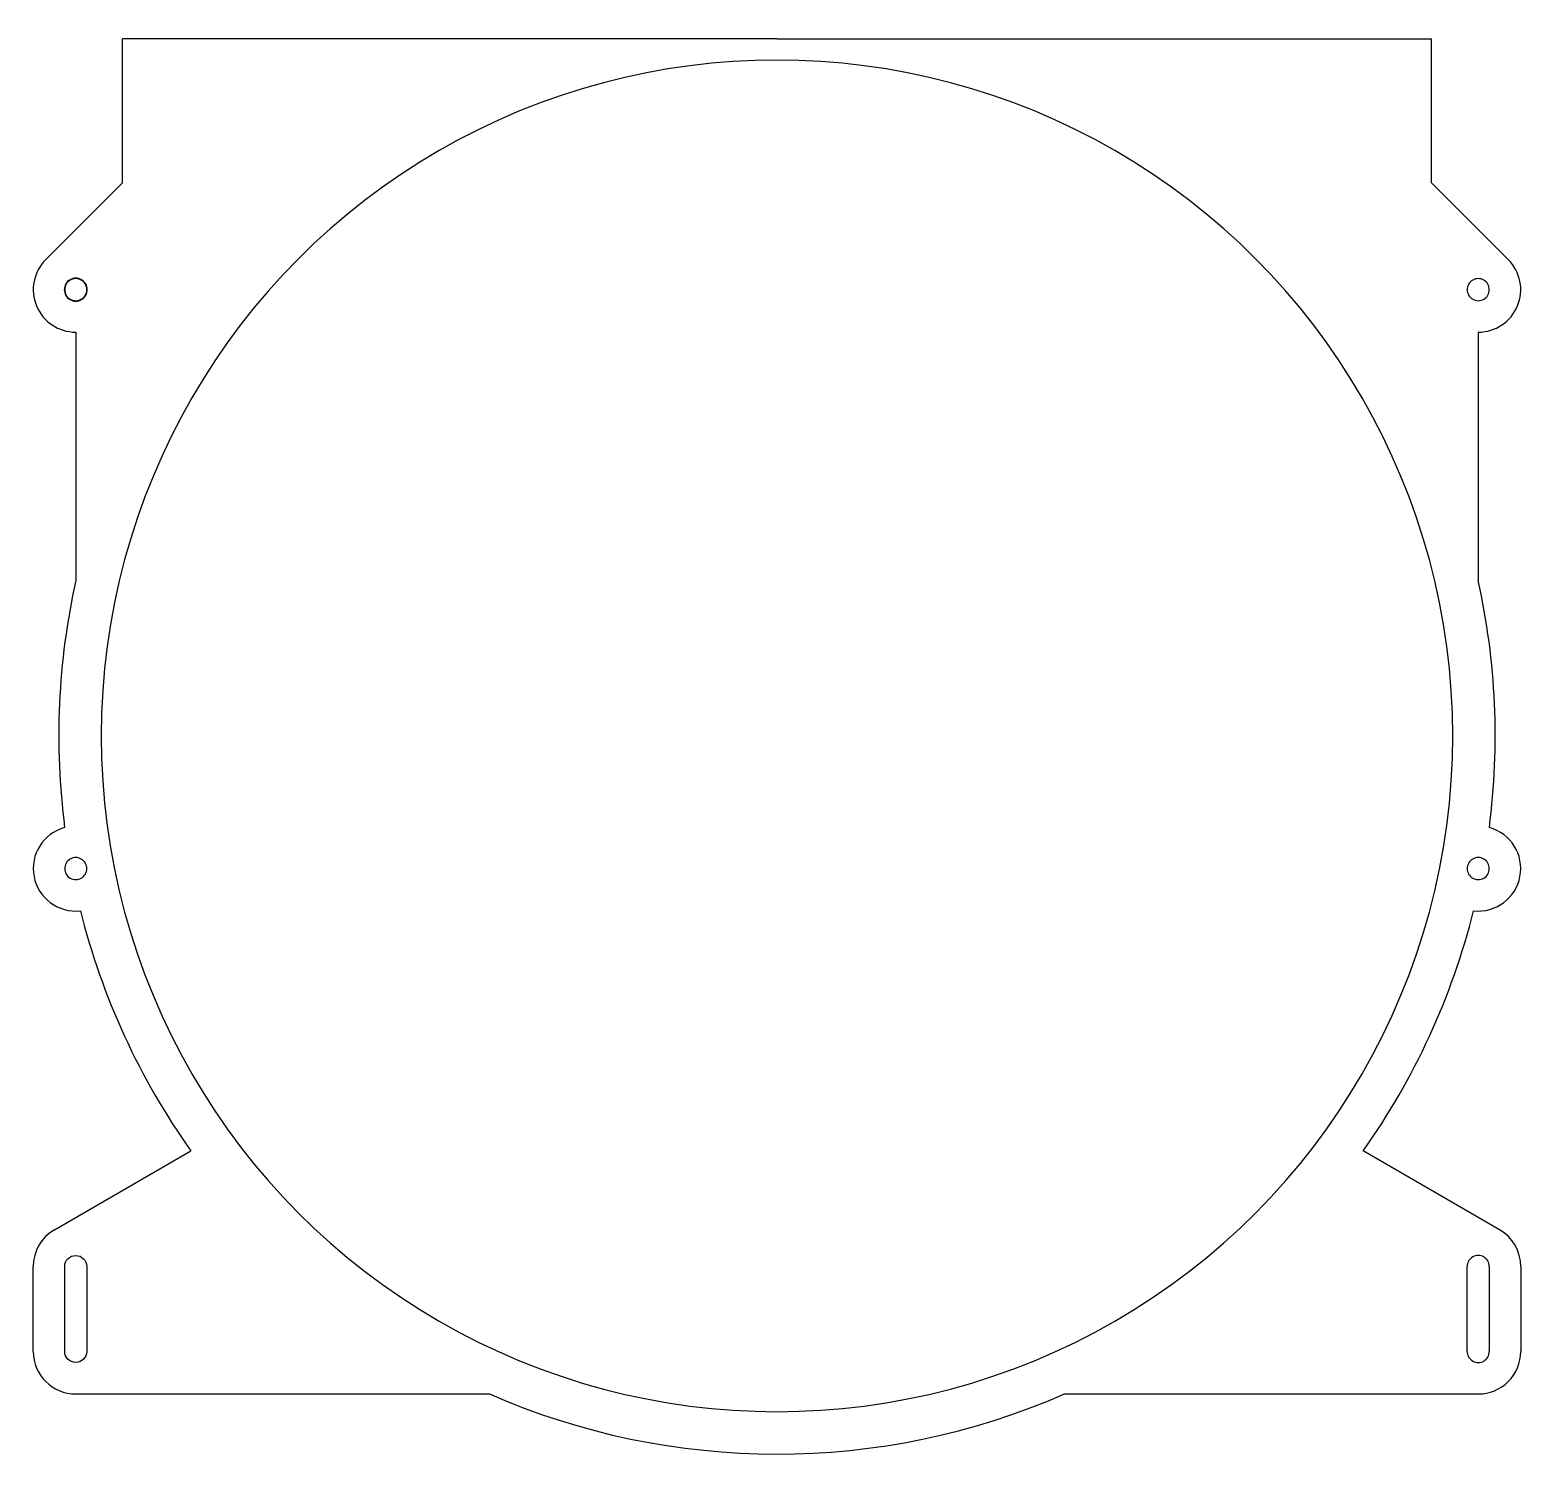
# Model space of a CAD drawing. Extents: x -275 to 77, y -128 to 212.
import ezdxf

# ---------------------------------------------------------------- set-up
doc = ezdxf.new("R2010")
doc.units = 0
doc.layers.add('Layer_1', color=7, linetype='CONTINUOUS')

msp = doc.modelspace()

# ---------------------------------------------------------------- linework, layer by layer
at = {"layer": 'Layer_1', "color": 7}
for points in [[(-253.05012, 175.95177), (-253.05012, 209.809634)], [(-99.05012, 209.809634), (-253.05012, 209.809634)], [(-99.05012, 209.809634), (54.949882, 209.809634)], [(54.949882, 175.95177), (54.949882, 209.809634)], [(-271.12118, 157.8807), (-253.05012, 175.95177)], [(73.020945, 157.88071), (54.949882, 175.95177)], [(-265.8886, 152.64811), (-265.9593, 152.71881)], [(-264.05012, 153.40964), (-264.05012, 153.50964)], [(-264.05012, 148.20964), (-264.05012, 148.10964)], [(-261.45012, 150.80964), (-261.35012, 150.80964)], [(-261.45012, 150.80964), (-261.35012, 150.80964)], [(-261.45012, 150.80964), (-261.35012, 150.80964)], [(-264.05012, 140.80964), (-264.05012, 82.36096)], [(65.949876, 140.80964), (65.949876, 82.36099)], [(-269.05225, -70.38853), (-236.96642, -51.86378)], [(70.949876, -70.38853), (38.86556, -51.86465)], [(-274.04799, -99.05092), (-274.05199, -79.0509)], [(-266.64799, -99.04933), (-266.65199, -79.04934)], [(63.349876, -99.04877), (63.349876, -79.04879)], [(68.549878, -79.04879), (68.549878, -99.04877)], [(75.949877, -79.04879), (75.949877, -99.04877)], [(-264.04799, -109.04878), (-166.72486, -109.04878)], [(65.949876, -109.04878), (65.949876, -109.11958), (-31.537604, -109.11958)]]:
    msp.add_lwpolyline(points, dxfattribs=at)
for points in [[(-261.45012, 150.80964)], [(-261.35012, 150.80964)], [(68.549878, 150.80964)], [(59.949877, 45.80965)], [(-261.45012, 14.58096)], [(68.549878, 14.58096)], [(-266.64799, -99.04933)]]:
    msp.add_lwpolyline(points, close=True, dxfattribs=at)
for points in [[(-19.543817, 183.525889), (-68.741792, 211.933357), (-129.358451, 211.933357), (-178.556426, 183.525889)], [(-178.556426, 183.525889), (-227.754402, 155.118421), (-258.057924, 102.62008), (-258.05012, 45.80965)], [(59.949877, 45.80965), (59.957681, 102.62008), (29.654159, 155.118421), (-19.543817, 183.525889)], [(-271.12118, 157.8807), (-273.981155, 155.020721), (-274.83671, 150.719547), (-273.288903, 146.982807)], [(75.188675, 146.982806), (76.736485, 150.719551), (75.880927, 155.02073), (73.020945, 157.88071)], [(-265.400332, 153.148521), (-266.235823, 152.666049), (-266.750383, 151.774432), (-266.75012, 150.80964)], [(-265.350328, 153.061907), (-266.154877, 152.597302), (-266.650378, 151.738702), (-266.65012, 150.80964)], [(-262.699908, 153.148521), (-263.535399, 153.630993), (-264.564841, 153.630993), (-265.400332, 153.148521)], [(-262.749912, 153.061907), (-263.55446, 153.526513), (-264.54578, 153.526513), (-265.350328, 153.061907)], [(-261.45012, 150.80964), (-261.449862, 151.738702), (-261.945363, 152.597302), (-262.749912, 153.061907)], [(-261.35012, 150.80964), (-261.349857, 151.774432), (-261.864417, 152.666049), (-262.699908, 153.148521)], [(64.649877, 153.061307), (63.845433, 152.596861), (63.349876, 151.738531), (63.349876, 150.80964)], [(67.249878, 153.061307), (66.445434, 153.525752), (65.45432, 153.525752), (64.649877, 153.061307)], [(68.549878, 150.80964), (68.549878, 151.738531), (68.054321, 152.596861), (67.249878, 153.061307)], [(-266.75012, 150.80964), (-266.750383, 149.844848), (-266.235823, 148.953231), (-265.400332, 148.470759)], [(-266.65012, 150.80964), (-266.650378, 149.880578), (-266.154877, 149.021978), (-265.350328, 148.557373)], [(-265.400332, 148.470759), (-264.564841, 147.988287), (-263.535399, 147.988287), (-262.699908, 148.470759)], [(-265.350328, 148.557373), (-264.54578, 148.092767), (-263.55446, 148.092767), (-262.749912, 148.557373)], [(-262.749912, 148.557373), (-261.945363, 149.021978), (-261.449862, 149.880578), (-261.45012, 150.80964)], [(-262.699908, 148.470759), (-261.864417, 148.953231), (-261.349857, 149.844848), (-261.35012, 150.80964)], [(63.349876, 150.80964), (63.349876, 149.880749), (63.845433, 149.022419), (64.649877, 148.557973)], [(64.649877, 148.557973), (65.45432, 148.093528), (66.445434, 148.093528), (67.249878, 148.557973)], [(67.249878, 148.557973), (68.054321, 149.022419), (68.549878, 149.880749), (68.549878, 150.80964)], [(-273.288903, 146.982807), (-271.741095, 143.246067), (-268.094738, 140.809645), (-264.05012, 140.80964)], [(65.949876, 140.80964), (69.9945, 140.809639), (73.640864, 143.246061), (75.188675, 146.982806)], [(-264.05012, 82.36096), (-268.27659, 63.281824), (-269.162011, 43.614211), (-266.66702, 24.23248)], [(68.566782, 24.23248), (71.061775, 43.614221), (70.176352, 63.281845), (65.949876, 82.36099)], [(-258.05012, 45.80965), (-258.057924, -11.00078), (-227.754402, -63.499121), (-178.556426, -91.906589)], [(-19.543817, -91.906589), (29.654159, -63.499121), (59.957681, -11.00078), (59.949877, 45.80965)], [(-266.66702, 24.23248), (-271.706762, 22.866003), (-274.84672, 17.851956), (-273.875673, 12.72133)], [(75.775435, 12.72133), (76.746482, 17.851956), (73.606524, 22.866003), (68.566782, 24.23248)], [(-265.350328, 16.833227), (-266.154877, 16.368622), (-266.650378, 15.510022), (-266.65012, 14.58096)], [(-266.65012, 14.58096), (-266.650378, 13.651898), (-266.154877, 12.793298), (-265.350328, 12.328693)], [(-262.749912, 16.833227), (-263.55446, 17.297833), (-264.54578, 17.297833), (-265.350328, 16.833227)], [(-261.45012, 14.58096), (-261.449862, 15.510022), (-261.945363, 16.368622), (-262.749912, 16.833227)], [(-262.749912, 12.328693), (-261.945363, 12.793298), (-261.449862, 13.651898), (-261.45012, 14.58096)], [(64.649877, 16.832627), (63.845433, 16.368181), (63.349876, 15.509851), (63.349876, 14.58096)], [(63.349876, 14.58096), (63.349876, 13.652069), (63.845433, 12.793739), (64.649877, 12.329293)], [(67.249878, 16.832627), (66.445434, 17.297072), (65.45432, 17.297072), (64.649877, 16.832627)], [(68.549878, 14.58096), (68.549878, 15.509851), (68.054321, 16.368181), (67.249878, 16.832627)], [(67.249878, 12.329293), (68.054321, 12.793739), (68.549878, 13.652069), (68.549878, 14.58096)], [(-273.875673, 12.72133), (-272.904626, 7.590704), (-268.149513, 4.070916), (-262.95898, 4.64067)], [(-265.350328, 12.328693), (-264.54578, 11.864087), (-263.55446, 11.864087), (-262.749912, 12.328693)], [(64.649877, 12.329293), (65.45432, 11.864848), (66.445434, 11.864848), (67.249878, 12.329293)], [(64.858742, 4.64067), (70.049275, 4.070916), (74.804388, 7.590704), (75.775435, 12.72133)], [(-262.95898, 4.64067), (-257.865092, -15.639997), (-249.051681, -34.799208), (-236.96642, -51.86378)], [(38.86556, -51.86465), (50.951137, -34.799862), (59.764764, -15.640345), (64.858742, 4.64067)], [(-269.05225, -70.38853), (-272.146916, -72.175236), (-274.053006, -75.477488), (-274.05225, -79.0509)], [(75.949877, -79.04879), (75.949879, -75.476132), (74.043889, -72.174859), (70.949876, -70.38853)], [(-266.65199, -79.04934), (-266.650796, -77.614244), (-265.487086, -76.451502), (-264.05199, -76.451502)], [(-264.05199, -76.451502), (-262.616894, -76.451502), (-261.453184, -77.614244), (-261.45199, -79.04934)], [(64.649877, -76.797123), (63.845433, -77.261569), (63.349876, -78.119899), (63.349876, -79.04879)], [(67.249878, -76.797123), (66.445434, -76.332678), (65.45432, -76.332678), (64.649877, -76.797123)], [(68.549878, -79.04879), (68.549878, -78.119899), (68.054321, -77.261569), (67.249878, -76.797123)], [(-261.45199, -79.04934), (-261.45199, -79.04934), (-261.44799, -99.04933), (-261.44799, -99.04933)], [(-178.556426, -91.906589), (-129.358451, -120.314057), (-68.741792, -120.314057), (-19.543817, -91.906589)], [(-274.04799, -99.05092), (-274.046808, -104.572932), (-269.570002, -109.04878), (-264.04799, -109.04878)], [(-264.04799, -101.647168), (-265.483086, -101.647168), (-266.646796, -100.484426), (-266.64799, -99.04933)], [(-261.44799, -99.04933), (-261.449184, -100.484426), (-262.612894, -101.647168), (-264.04799, -101.647168)], [(63.349876, -99.04877), (63.349876, -99.977661), (63.845433, -100.835991), (64.649877, -101.300437)], [(64.649877, -101.300437), (65.45432, -101.764882), (66.445434, -101.764882), (67.249878, -101.300437)], [(67.249878, -101.300437), (68.054321, -100.835991), (68.549878, -99.977661), (68.549878, -99.04877)], [(73.020948, -106.119845), (74.896312, -104.244479), (75.94988, -101.700937), (75.949877, -99.04877)], [(65.949876, -109.04878), (68.602043, -109.04878), (71.145584, -107.995211), (73.020948, -106.119845)], [(-166.72486, -109.04878), (-123.634842, -127.879569), (-74.647323, -127.905225), (-31.537604, -109.11958)]]:
    msp.add_open_spline(points, degree=3, dxfattribs=at)

doc.saveas('drawing.dxf')
